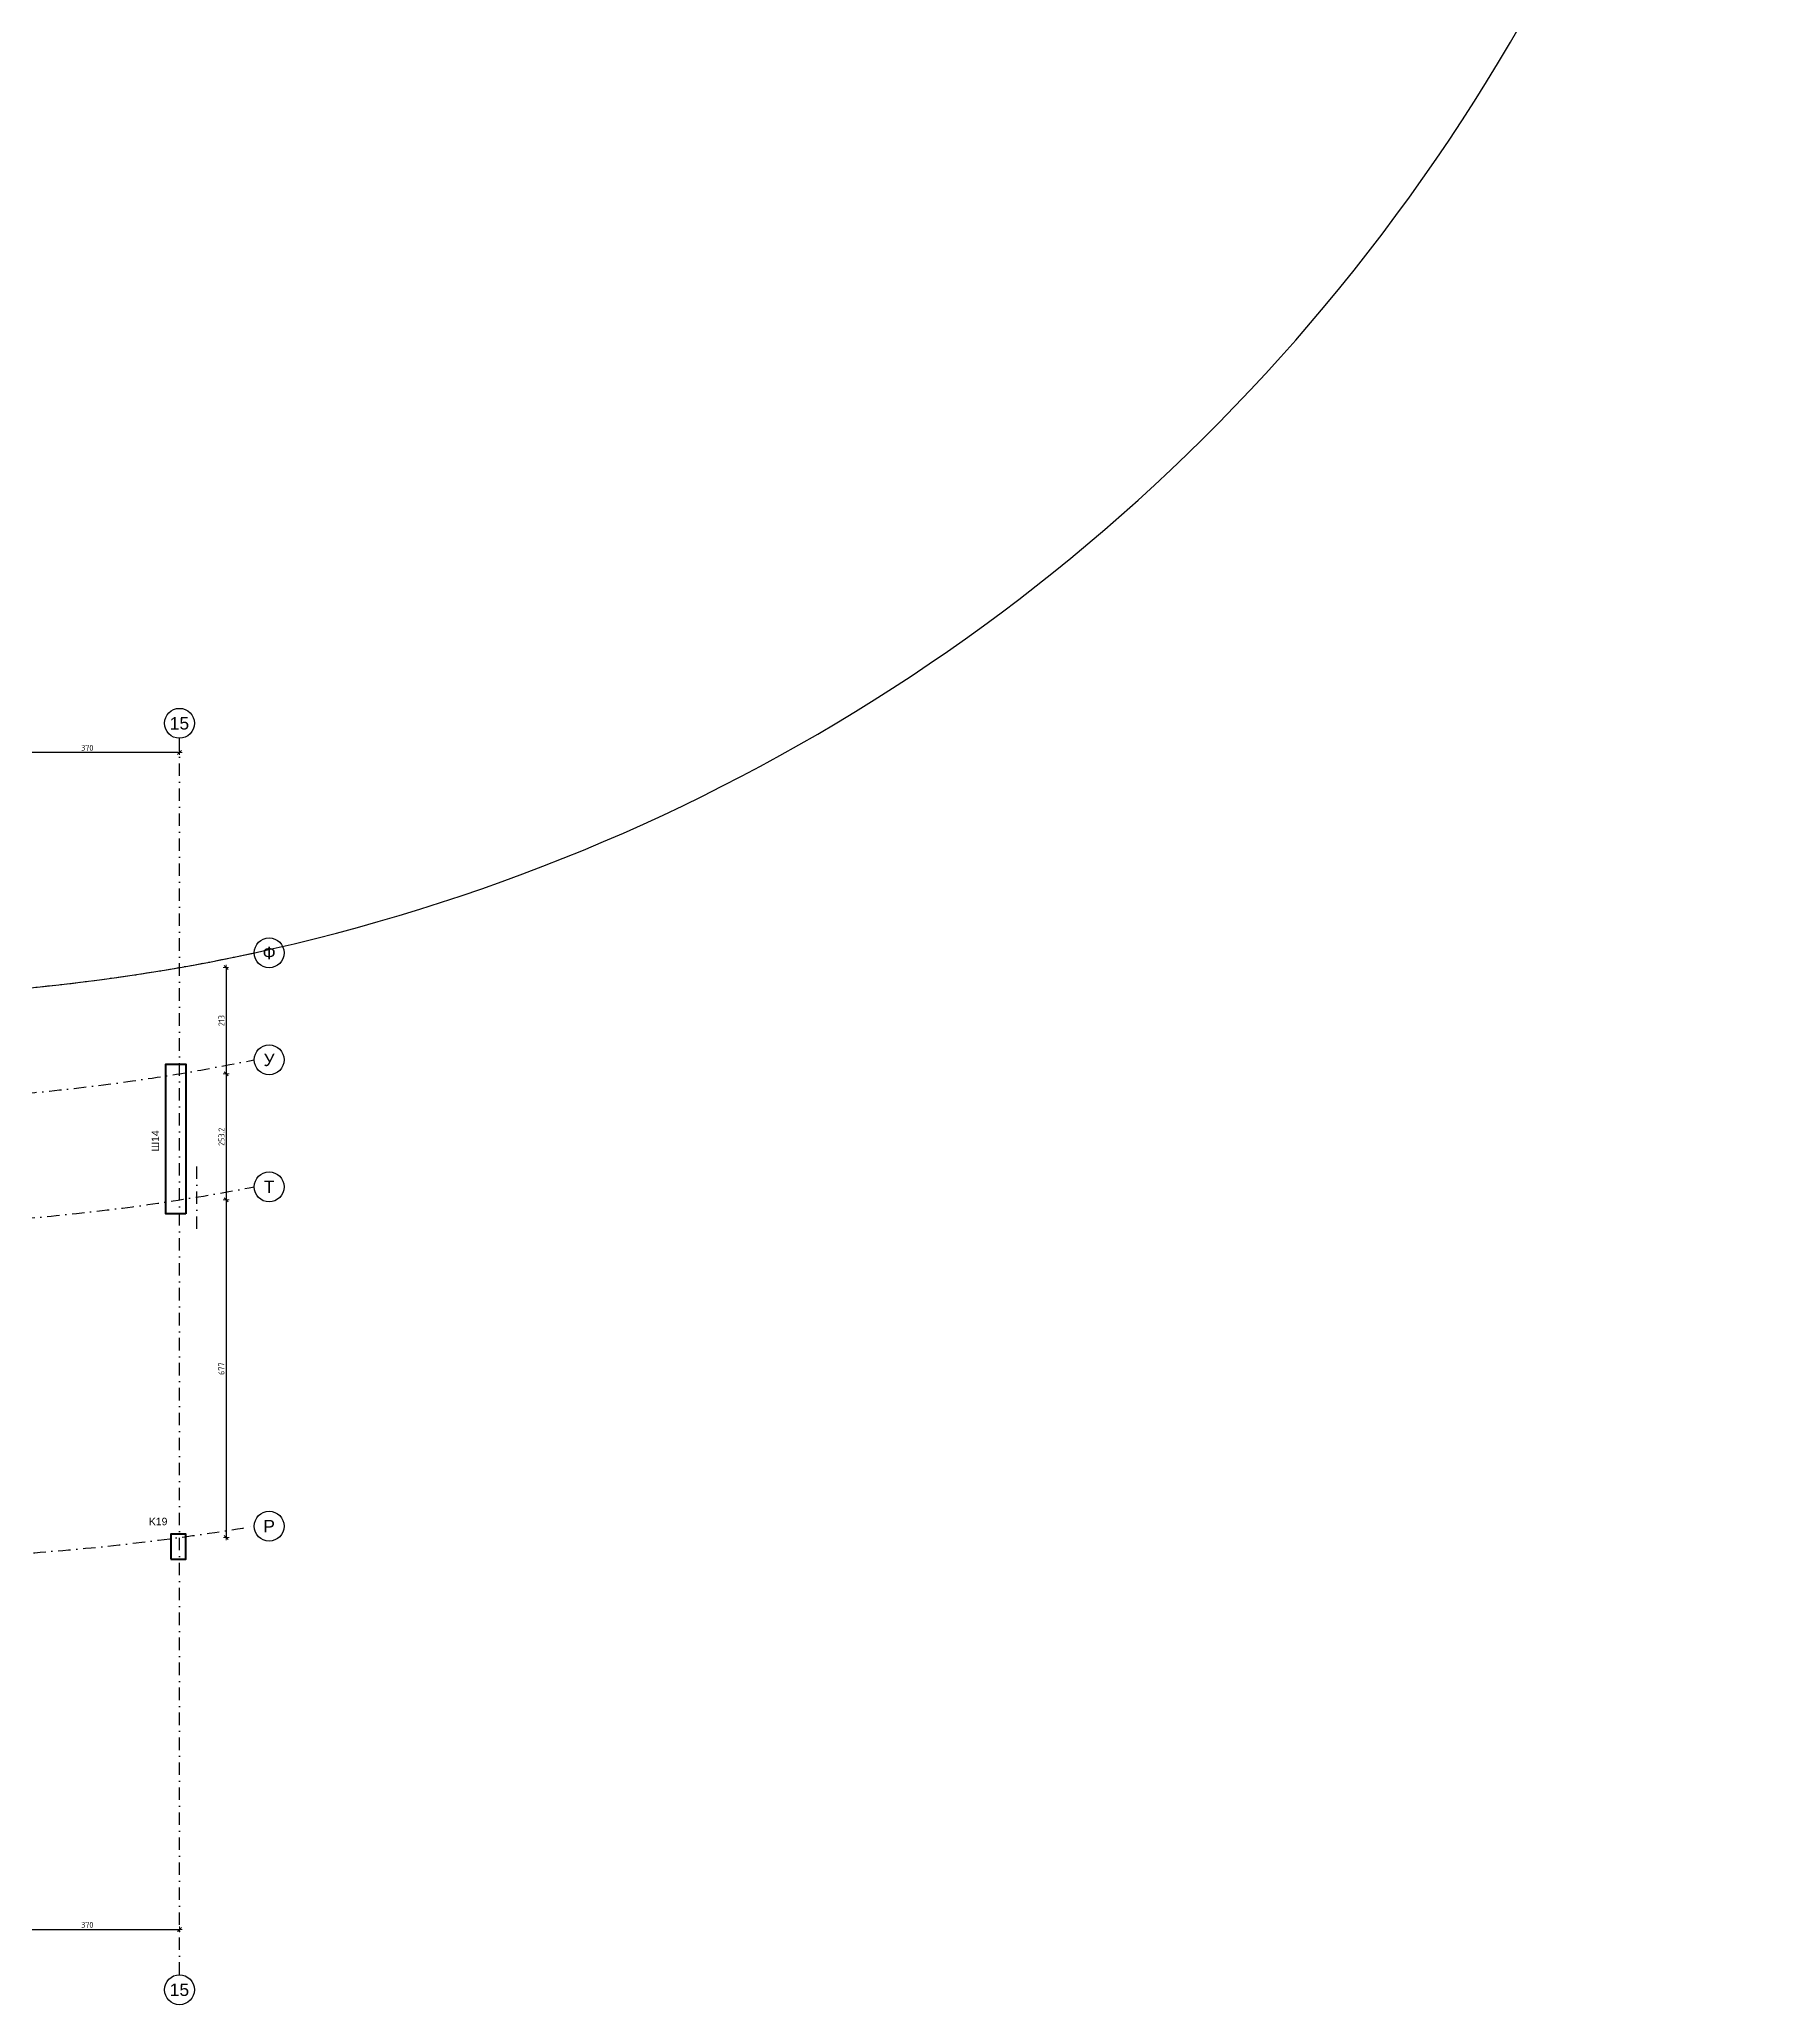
# Model space of a CAD drawing. Header units: centimetres. Extents: x -7166 to 3166, y -7595 to 8142.
# Drawn here: x -316 to 3166, y -1620 to 2323 of the extents above; entities that cross this region are included whole.
import ezdxf
from ezdxf.enums import TextEntityAlignment as Align

# ---------------------------------------------------------------- set-up
doc = ezdxf.new("R2010")
doc.units = ezdxf.units.CM
doc.linetypes.add('DASHDOT', pattern=[1, 0.5, -0.25, 0, -0.25])
doc.layers.add('1K_AXIS', color=7, linetype='DASHDOT')
doc.layers.add('HDB', color=7, linetype='Continuous')
for name, color, linetype, lineweight in [('1K_kolony', 1, 'Continuous', 90), ('1K_koti_van6ni', 241, 'Continuous', 13), ('1K_shajby', 4, 'Continuous', 90), ('1K_text-koloni', 3, 'Continuous', 35), ('1K_text-osi', 3, 'Continuous', 35), ('1K_text-shajby', 3, 'Continuous', 35), ('1K_znak', 6, 'Continuous', 25)]:
    doc.layers.add(name, color=color, linetype=linetype, lineweight=lineweight)
doc.styles.add('DIM', font='romans.shx', dxfattribs={"width": 0.85})
doc.styles.add('Z1', font='ARIAL.TTF')
doc.dimstyles.new('RAZR1', dxfattribs={"dimtxt": 12, "dimasz": 1, "dimexe": 0.3, "dimexo": 0, "dimgap": 0, "dimtad": 0, "dimrnd": 0.1, "dimzin": 14, "dimdsep": 46, "dimtxsty": 'DIM', "dimblk": 'DIM2', "dimcen": 0.09, "dimse1": 1, "dimse2": 1, "dimclrd": 256, "dimclre": 256, "dimclrt": 41, "dimazin": 0, "dimtfac": 2.307692, "dimtix": 1, "dimtmove": 2, "dimatfit": 3, "dimldrblk": 'DIM2', "dimfxl": 0, "dimtvp": 0.769231, "dimtolj": 1, "dimtzin": 14, "dimarcsym": 0})

# ---------------------------------------------------------------- blocks, each defined once
blk = doc.blocks.new('DIM2')
for p, q in [((-5.7, 0), (5.7, 0)), ((4, 4), (-4, -4)), ((0, -5), (0, 6))]:
    blk.add_line(p, q)
blk = doc.blocks.new('*D285')
at = {"layer": '1K_koti_van6ni', "lineweight": -2}
blk.add_line((-36, 892), (-404, 892), dxfattribs=at)
at = {"layer": 'Defpoints', "color": 0}
for p in [(-405, 920.5), (-35, 920.5), (-405, 892)]:
    blk.add_point(p, dxfattribs=at)
at = {"layer": '1K_koti_van6ni', "lineweight": -2, "rotation": 180}
blk.add_blockref('DIM2', (-405, 892), dxfattribs=at)
at = {"layer": '1K_koti_van6ni', "lineweight": -2}
blk.add_blockref('DIM2', (-35, 892), dxfattribs=at)
at = {"layer": '1K_koti_van6ni', "color": 41, "insert": (-220, 901.2), "char_height": 12, "attachment_point": 5, "style": 'DIM'}
blk.add_mtext('\\A1;370', dxfattribs=at)
blk = doc.blocks.new('*D312')
at = {"layer": '1K_koti_van6ni', "lineweight": -2}
blk.add_line((-404, -1469.2), (-36, -1469.2), dxfattribs=at)
at = {"layer": 'Defpoints', "color": 0}
for p in [(-35, -682.7), (-405, -718.7), (-35, -1469.2)]:
    blk.add_point(p, dxfattribs=at)
at = {"layer": '1K_koti_van6ni', "lineweight": -2, "rotation": 180}
blk.add_blockref('DIM2', (-405, -1469.2), dxfattribs=at)
at = {"layer": '1K_koti_van6ni', "lineweight": -2}
blk.add_blockref('DIM2', (-35, -1469.2), dxfattribs=at)
at = {"layer": '1K_koti_van6ni', "color": 41, "insert": (-220, -1459.9), "char_height": 12, "attachment_point": 5, "style": 'DIM'}
blk.add_mtext('\\A1;370', dxfattribs=at)
blk = doc.blocks.new('*D336')
at = {"layer": '1K_koti_van6ni', "lineweight": -2}
blk.add_line((58.5, 459.6), (58.5, 248.6), dxfattribs=at)
at = {"layer": 'Defpoints', "color": 0}
for p in [(-35, 460.6), (-35, 247.6), (58.5, 247.6)]:
    blk.add_point(p, dxfattribs=at)
at = {"layer": '1K_koti_van6ni', "lineweight": -2}
for p, rotation in [((58.5, 460.6), 90), ((58.5, 247.6), 270)]:
    blk.add_blockref('DIM2', p, dxfattribs=dict(at, rotation=rotation))
at = {"layer": '1K_koti_van6ni', "color": 41, "insert": (49.3, 354.1), "char_height": 12, "attachment_point": 5, "rotation": 90, "style": 'DIM'}
blk.add_mtext('\\A1;213', dxfattribs=at)
blk = doc.blocks.new('*D337')
at = {"layer": '1K_koti_van6ni', "lineweight": -2}
blk.add_line((58.5, 246.6), (58.5, -4.6), dxfattribs=at)
at = {"layer": 'Defpoints', "color": 0}
for p in [(-35, 247.6), (-35, -5.6), (58.5, -5.6)]:
    blk.add_point(p, dxfattribs=at)
at = {"layer": '1K_koti_van6ni', "lineweight": -2}
for p, rotation in [((58.5, 247.6), 90), ((58.5, -5.6), 270)]:
    blk.add_blockref('DIM2', p, dxfattribs=dict(at, rotation=rotation))
at = {"layer": '1K_koti_van6ni', "color": 41, "insert": (49.3, 121), "char_height": 12, "attachment_point": 5, "rotation": 90, "style": 'DIM'}
blk.add_mtext('\\A1;253.2', dxfattribs=at)
blk = doc.blocks.new('*D338')
at = {"layer": '1K_koti_van6ni', "lineweight": -2}
blk.add_line((58.5, -6.6), (58.5, -681.7), dxfattribs=at)
at = {"layer": 'Defpoints', "color": 0}
for p in [(-35, -5.6), (-35, -682.7), (58.5, -682.7)]:
    blk.add_point(p, dxfattribs=at)
at = {"layer": '1K_koti_van6ni', "lineweight": -2}
for p, rotation in [((58.5, -5.6), 90), ((58.5, -682.7), 270)]:
    blk.add_blockref('DIM2', p, dxfattribs=dict(at, rotation=rotation))
at = {"layer": '1K_koti_van6ni', "color": 41, "insert": (49.3, -344.1), "char_height": 12, "attachment_point": 5, "rotation": 90, "style": 'DIM'}
blk.add_mtext('\\A1;677', dxfattribs=at)

msp = doc.modelspace()

# ---------------------------------------------------------------- linework, layer by layer
at = {"layer": '1K_AXIS', "ltscale": 50}
for p, q in [((-35, -1559.946), (-35, 920.514)), ((0, -63.74), (0, 63.74))]:
    msp.add_line(p, q, dxfattribs=at)
for points in [[(-6518.581, 991.475, -0.17930066), (-2266.971, 732.092, 0.15855484), (115, 490.036, 0.15855484)], [(-6521.886, 770.669, -0.18222814), (-2351.788, 539.982, 0.15570345), (115, 275.429, 0.15570345)], [(-6538.638, 502.412, -0.18663224), (-2452.76, 311.28, 0.15267937), (115, 20.545, 0.15267937)], [(-6584.195, -227.102, -0.20086769), (-2723.366, -301.642, 0.14609872), (115, -660.082, 0.14609872)]]:
    msp.add_lwpolyline(points, format="xyb", dxfattribs=at)
at = {"layer": '1K_kolony'}
msp.add_lwpolyline([(-52.5, -726.028), (-22.5, -726.028), (-22.5, -676.028), (-52.5, -676.028)], close=True, dxfattribs=at)
at = {"layer": '1K_shajby', "color": 4}
msp.add_lwpolyline([(-22.5, -33.287), (-62.5, -33.287), (-62.5, 266.713), (-22.5, 266.713)], close=True, dxfattribs=at)
at = {"layer": '1K_znak'}
for centre in [(-35, 950.514), (145, 490.036), (145, 275.429), (145, 20.545), (145, -660.082), (-35, -1589.946)]:
    msp.add_circle(centre, 30, dxfattribs=at)
at = {"layer": 'HDB'}
msp.add_arc((-703.922, 4272.399), 3870, 241.947362, 219.026203, dxfattribs=at)

# ---------------------------------------------------------------- texts
at = {"layer": '1K_text-koloni', "style": 'Z1'}
msp.add_text('K19', height=15, dxfattribs=at).set_placement((-96.406, -658.177))
at = {"layer": '1K_text-osi', "style": 'Z1'}
for s, p in [('15', (-35, 950.514)), ('Ф', (145, 490.036)), ('У', (145, 275.429)), ('Т', (145, 20.545)), ('Р', (145, -660.082)), ('15', (-35, -1589.946))]:
    msp.add_text(s, height=25, dxfattribs=at).set_placement(p, align=Align.MIDDLE_CENTER)
at = {"layer": '1K_text-shajby', "style": 'Z1'}
msp.add_text('Ш14', height=15, rotation=90, dxfattribs=at).set_placement((-75.844, 91.611))

# ---------------------------------------------------------------- dimensions: what is measured, and where the dimension line sits
at = {"layer": '1K_koti_van6ni'}
for base, p1, p2, picture, middle in [((-405, 891.978), (-35, 920.514), (-405, 920.514), '*D285', (-220, 901.209)), ((-35, -1469.151), (-405, -718.658), (-35, -682.653), '*D312', (-220, -1459.92))]:
    dim = msp.add_linear_dim(base=base, p1=p1, p2=p2, dimstyle='RAZR1', dxfattribs=at)
    dim.commit()
    dim.dimension.update_dxf_attribs({"geometry": picture, "text_midpoint": middle})
for base, p1, p2, picture, middle in [((58.548, 247.608), (-35, 460.648), (-35, 247.608), '*D336', (49.317, 354.128)), ((58.548, -5.62), (-35, 247.608), (-35, -5.62), '*D337', (49.317, 120.994)), ((58.548, -682.653), (-35, -5.62), (-35, -682.653), '*D338', (49.317, -344.136))]:
    dim = msp.add_linear_dim(base=base, p1=p1, p2=p2, angle=90, dimstyle='RAZR1', dxfattribs=at)
    dim.commit()
    dim.dimension.update_dxf_attribs({"geometry": picture, "text_midpoint": middle})

doc.saveas('drawing.dxf')
